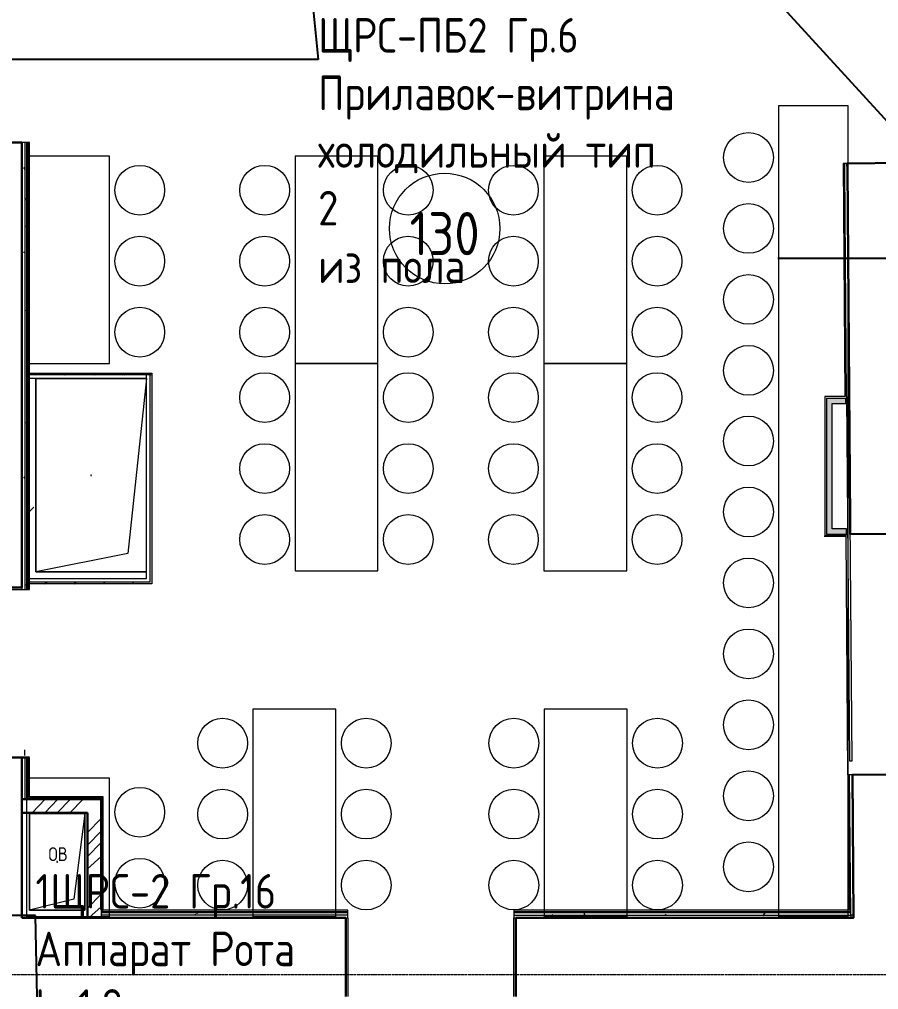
# Model space of a CAD drawing. Header units: millimetres. Extents: x -32 to 417638015, y -35 to 175284279.
# Drawn here: x 416313718 to 416319935, y 175251834 to 175258853 of the extents above; entities that cross this region are included whole.
import ezdxf
from ezdxf import colors
from ezdxf.entities.mleader import LeaderData, LeaderLine
from ezdxf.enums import TextEntityAlignment as Align
from ezdxf.math import Vec2, Vec3

# ---------------------------------------------------------------- set-up
doc = ezdxf.new("R2010")
doc.units = ezdxf.units.MM
doc.linetypes.add('ADSK_Линия сетки', pattern=[25, 20, -2.5, 0, -2.5])
doc.layers.add('_ЭМ_Надписи', color=7, linetype='Continuous')
doc.layers.add('ЭОМ_Лотки рабочие', color=5, linetype='Continuous')
for name, color, linetype, lineweight in [('_ЭМ_ТХ_пищеблок', 7, 'Continuous', 30), ('Аннотация', 7, 'Continuous', 18), ('Атрибут', 7, 'Continuous', 5), ('Обобщенные модели', 7, 'Continuous', 18), ('Оборудование', 7, 'Continuous', 18), ('Оси', 253, 'Continuous', 9), ('Перекрытие', 7, 'Continuous', 18), ('Стены внутренние', 7, 'Continuous', 18), ('Стены наружные', 7, 'Continuous', 18), ('Стены несущие', 7, 'Continuous', 30), ('Стены отделка', 7, 'Continuous', 30), ('Стены штриховка', 7, 'Continuous', 9), ('ШТРИХОВКА', 252, 'Continuous', 15)]:
    doc.layers.add(name, color=color, linetype=linetype, lineweight=lineweight)
doc.layers.add('Линии', color=7, linetype='Continuous', lineweight=9, true_color=0x00a600)
doc.styles.add('GOST Common', font='GOST_Common.ttf', dxfattribs={"width": 0.9, "height": 349.9999999999996})
doc.styles.add('GOST Common_5', font='GOST_Common.ttf', dxfattribs={"width": 0.9, "height": 200})
doc.styles.add('ISOCPEUR', font='isocpeur.ttf', dxfattribs={"width": 0.85, "height": 274.9999999999997})
doc.styles.add('ЭОМ', font='isocpeur.ttf', dxfattribs={"width": 0.85, "height": 250})
pattern_1 = [(0, (557.2005734382547, 188.9018102923583), (406.4, 101.6), [33.528, -271.272, 33.528, -271.272, -1625.6]), (0, (557.2005734382547, 188.9018102923583), (406.4, 101.6), [-609.6, 33.528, -576.072, 33.528, -271.272, -711.2]), (0, (557.2005734382547, 188.9018102923583), (406.4, 101.6), [-1524, 33.528, -169.672, 33.528, -474.472]), (120, (709.6005734382488, 239.7018102923575), (-291.1881810244989, 301.1527240979959), [33.52799999999996, -271.2719999999997, 33.52799999999996, -271.2719999999997, -1625.599999999999]), (120, (709.6005734382488, 239.7018102923575), (-291.1881810244989, 301.1527240979959), [-609.5999999999995, 33.52799999999996, -576.0719999999994, 33.52799999999996, -271.2719999999997, -711.1999999999995]), (120, (709.6005734382488, 239.7018102923575), (-291.1881810244989, 301.1527240979959), [-1523.999999999999, 33.52799999999996, -169.6719999999999, 33.52799999999996, -474.4719999999997]), (240, (760.4005734382372, 442.9018102923583), (-115.2118189755009, -402.7527240979958), [33.528, -271.272, 33.528, -271.272, -1625.6]), (240, (760.4005734382372, 442.9018102923583), (-115.2118189755009, -402.7527240979958), [-609.6, 33.528, -576.072, 33.528, -271.272, -711.2]), (240, (760.4005734382372, 442.9018102923583), (-115.2118189755009, -402.7527240979958), [-1524, 33.528, -169.672, 33.528, -474.472])]

# ---------------------------------------------------------------- blocks, each defined once
blk = doc.blocks.new('_ЭМ_ТХ_Пищеблок')
at = {"layer": 'Стены внутренние', "lineweight": 9}
h = blk.add_hatch(dxfattribs=at)
h.set_pattern_fill('FP_1', color=8, style=0, pattern_type=2)
h.set_pattern_definition([(45, (6535.434646961512, 554.2822822874004), (-106.0660171779821, 106.0660171779821), [])])
h.paths.add_polyline_path([(56408.30556380207, 26736.37236919308), (56421.30556380202, 26736.37236919308), (56421.30556380202, 26749.37236919308), (55536.31944596171, 26749.37236919308), (55536.31944596171, 26736.37236919308), (56381.30556380205, 26736.37236919308)])
h = blk.add_hatch(dxfattribs=at)
h.set_pattern_fill('FP_1', color=8, style=0, pattern_type=2)
h.set_pattern_definition([(45, (6535.434646961512, 2155.61353748347), (-106.0660171779821, 106.0660171779821), [])])
h.paths.add_polyline_path([(56381.30556380205, 25224.37236919304), (56408.30556380207, 25224.37236919304), (56408.30556380207, 25237.37236919305), (55536.31944596171, 25237.37236919305), (55536.31944596171, 25224.37236919304), (55581.30556380202, 25224.37236919304)])
at = {"layer": 'Обобщенные модели', "color": 8}
for p, q in [((55581.30556380199, 25310.70362438912), (55581.30556380199, 26709.37236919305)), ((55581.30556380199, 26709.37236919305), (56381.30556380199, 26709.37236919305)), ((56381.30556380199, 26709.37236919305), (55581.30556380199, 26709.37236919305)), ((55581.30556380199, 26709.37236919305), (55581.30556380199, 25310.70362438912)), ((56381.30556380199, 26709.37236919305), (56247.97223046866, 25444.03695772246)), ((56247.97223046866, 25444.03695772246), (55581.30556380199, 25310.70362438912)), ((56381.30556380199, 25310.70362438912), (55581.30556380199, 25310.70362438912)), ((55581.30556380199, 25310.70362438912), (56381.30556380199, 25310.70362438912))]:
    blk.add_line(p, q, dxfattribs=at)
for radius, start, end in [(2.500000000000002, 0, 180), (2.499999999999998, 119.9999999999582, 180), (2.500000000000002, 180, 0), (2.499999999999999, 240.0000000000418, 345.0000000000325), (2.500000000000002, 14.99999999996748, 90)]:
    blk.add_arc((55981.30556380199, 26010.03799679108), radius, start, end, dxfattribs=at)
at = {"layer": 'Оборудование', "color": 8}
for p, q in [((60958.41707082125, 22818.70776008892), (60958.41707082125, 28685.24190038045)), ((60958.41707082125, 28685.24190038045), (61458.41707082125, 28685.24190038045)), ((61458.41707082125, 28685.24190038045), (61458.41707082125, 22818.70776008855)), ((55513.97952593418, 28318.00883170996), (55513.97952593418, 26818.00883170996)), ((56113.97952593418, 28318.00883170996), (55513.97952593418, 28318.00883170996)), ((56113.97952593418, 26818.00883170996), (56113.97952593418, 28318.00883170996)), ((55513.97952593418, 26818.00883170996), (56113.97952593418, 26818.00883170996)), ((61458.41707082125, 22818.70776008892), (60958.41707082125, 22818.70776008892))]:
    blk.add_line(p, q, dxfattribs=at)
for points in [[(57457.27566832531, 28318.00883170996), (57457.27566832531, 26818.00883170996), (58057.27566832531, 26818.00883170996), (58057.27566832531, 28318.00883170996), (57457.27566832531, 28318.00883170996)], [(59257.47994934677, 28318.00883170996), (59257.47994934677, 26818.00883170996), (59857.47994934677, 26818.00883170996), (59857.47994934677, 28318.00883170996), (59257.47994934677, 28318.00883170996)], [(57457.27566832531, 26818.00883170996), (57457.27566832531, 25318.00883170996), (58057.27566832531, 25318.00883170996), (58057.27566832531, 26818.00883170996), (57457.27566832531, 26818.00883170996)], [(59257.47994934677, 26818.00883170996), (59257.47994934677, 25318.00883170996), (59857.47994934677, 25318.00883170996), (59857.47994934677, 26818.00883170996), (59257.47994934677, 26818.00883170996)], [(57153.0947269341, 24318.30772458756), (57153.0947269341, 22818.30772458756), (57753.0947269341, 22818.30772458756), (57753.0947269341, 24318.30772458756), (57153.0947269341, 24318.30772458756)], [(59260.55416294278, 24318.30772458756), (59260.55416294278, 22818.30772458756), (59860.55416294278, 22818.30772458756), (59860.55416294278, 24318.30772458756), (59260.55416294278, 24318.30772458756)], [(55513.97952593415, 23818.30772458759), (55513.97952593415, 22818.30772458759), (56113.97952593415, 22818.30772458759), (56113.97952593415, 23818.30772458759), (55513.97952593415, 23818.30772458759)]]:
    blk.add_lwpolyline(points, dxfattribs=at)
for centre in [(60738.75861657946, 28309.30518928442), (56333.63335427659, 28072.23153193384), (57237.62183998289, 28072.23153193384), (58276.92949666773, 28072.23153193384), (59037.82612100436, 28072.23153193384), (60077.13377768919, 28072.23153193384), (60738.75861657946, 27795.93378478756), (56333.63335427659, 27558.86012743697), (57237.62183998289, 27558.86012743697), (58276.92949666773, 27558.86012743697), (59037.82612100436, 27558.86012743697), (60077.13377768919, 27558.86012743697), (60738.75861657946, 27282.56238029069), (56333.63335427659, 27045.48872294011), (57237.62183998289, 27045.48872294011), (58276.92949666773, 27045.48872294011), (59037.82612100436, 27045.48872294011), (60077.13377768919, 27045.48872294011), (60738.75861657946, 26769.19097579383), (57237.62183998289, 26572.23153193384), (58276.92949666773, 26572.23153193384), (59037.82612100436, 26572.23153193384), (60077.13377768919, 26572.23153193384), (60738.75861657946, 26258.16415789114), (57237.62183998289, 26058.86012743697), (58276.92949666773, 26058.86012743697), (59037.82612100436, 26058.86012743697), (60077.13377768919, 26058.86012743697), (60738.75861657946, 25744.79275339427), (57237.62183998289, 25545.48872294011), (58276.92949666773, 25545.48872294011), (59037.82612100436, 25545.48872294011), (60077.13377768919, 25545.48872294011), (60738.75861657946, 25231.42134889741), (60738.75861657946, 24718.04994440054), (60738.75861657946, 24204.67853990367), (56933.44089859168, 24072.53042481144), (57972.74855527651, 24072.53042481144), (59040.90033460036, 24072.53042481144), (60080.20799128519, 24072.53042481144), (60738.75861657946, 23691.30713540681), (56333.63335427656, 23572.53042481147), (56933.44089859168, 23559.15902031458), (57972.74855527651, 23559.15902031458), (59040.90033460036, 23559.15902031458), (60080.20799128519, 23559.15902031458), (60738.75861657946, 23177.93573090994), (56333.63335427656, 23059.1590203146), (56933.44089859168, 23045.78761581771), (57972.74855527651, 23045.78761581771), (59040.90033460036, 23045.78761581771), (60080.20799128519, 23045.78761581771)]:
    blk.add_circle(centre, 180, dxfattribs=at)
at = {"layer": 'Стены отделка', "color": 8, "lineweight": 9}
for p, q in [((55536.31944596168, 26749.37236919304), (56421.30556380202, 26749.37236919305)), ((56381.30556380202, 25264.37236919304), (56381.30556380202, 26749.37236919302)), ((56421.30556380202, 26749.37236919305), (56421.30556380202, 25224.37236919304)), ((56381.30556380202, 26709.37236919305), (55536.31944596168, 26709.37236919304)), ((55536.31944596165, 25264.37236919304), (56381.30556380202, 25264.37236919304)), ((56421.30556380202, 25224.37236919304), (55536.31944596165, 25224.37236919304))]:
    blk.add_line(p, q, dxfattribs=at)
at = {"layer": 'Стены штриховка', "color": 8}
for p, q in [((56408.30556380205, 25237.37236919304), (56408.30556380205, 26749.37236919304)), ((56408.30556380205, 26736.37236919305), (55536.31944596168, 26736.37236919305)), ((56408.30556380205, 25237.37236919304), (55536.31944596174, 25237.37236919311))]:
    blk.add_line(p, q, dxfattribs=at)
at = {"layer": 'Атрибут', "color": 8, "style": 'ISOCPEUR', "width": 0.85}
blk.add_attdef('№_ПОЗИЦИИ', text='', height=150, rotation=90, dxfattribs=at).set_placement((58331.67525722168, 39155.16258932042), align=Align.MIDDLE_CENTER)
blk = doc.blocks.new('ТХ пищеблок....')
at = {"layer": 'Стены внутренние', "lineweight": 9}
h = blk.add_hatch(dxfattribs=at)
h.set_pattern_fill('FP_1', color=8, style=0, pattern_type=2)
h.set_pattern_definition([(45, (-46129.85700179538, -14777.86037611868), (-106.0660171779821, 106.0660171779821), [])])
h.paths.add_polyline_path([(3743.013915045187, 11404.22971078701), (3756.013915045129, 11404.22971078701), (3756.013915045129, 11417.22971078701), (2871.027797204792, 11417.22971078701), (2871.027797204792, 11404.22971078701), (3716.013915045187, 11404.22971078701)])
h = blk.add_hatch(dxfattribs=at)
h.set_pattern_fill('FP_1', color=8, style=0, pattern_type=2)
h.set_pattern_definition([(45, (-46129.85700179538, -13176.52912092255), (-106.0660171779821, 106.0660171779821), [])])
h.paths.add_polyline_path([(3716.013915045187, 9892.229710786953), (3743.013915045187, 9892.229710786953), (3743.013915045187, 9905.22971078701), (2871.027797204792, 9905.22971078701), (2871.027797204792, 9892.229710786953), (2916.013915045129, 9892.229710786953)])
at = {"layer": 'Обобщенные модели', "color": 8}
for p, q in [((2916.01391504507, 9978.56096598308), (2916.01391504507, 11377.22971078701)), ((2916.01391504507, 11377.22971078701), (3716.01391504507, 11377.22971078701)), ((3716.01391504507, 11377.22971078701), (2916.01391504507, 11377.22971078701)), ((2916.01391504507, 11377.22971078701), (2916.01391504507, 9978.56096598308)), ((3716.01391504507, 11377.22971078701), (3582.680581711757, 10111.89429931639)), ((3582.680581711757, 10111.89429931639), (2916.01391504507, 9978.56096598308)), ((3716.01391504507, 9978.56096598308), (2916.01391504507, 9978.56096598308)), ((2916.01391504507, 9978.56096598308), (3716.01391504507, 9978.56096598308))]:
    blk.add_line(p, q, dxfattribs=at)
for radius, start, end in [(2.500000000000002, 0, 180), (2.499999999999998, 120.0000000000624, 180), (2.500000000000002, 180, 0), (2.499999999999999, 239.9999999999376, 345.0000000005286), (2.500000000000002, 14.99999999947136, 90)]:
    blk.add_arc((3316.01391504507, 10677.89533838502), radius, start, end, dxfattribs=at)
at = {"layer": 'Оборудование', "color": 8}
for p, q in [((8293.125422064331, 7486.565101682849), (8293.125422064331, 13353.09924197441)), ((8293.125422064331, 13353.09924197441), (8793.125422064331, 13353.09924197441)), ((8793.125422064331, 13353.09924197441), (8793.125422064331, 7486.5651016825)), ((2848.687877177261, 12985.86617330392), (2848.687877177261, 11485.86617330392)), ((3448.687877177261, 12985.86617330392), (2848.687877177261, 12985.86617330392)), ((3448.687877177261, 11485.86617330392), (3448.687877177261, 12985.86617330392)), ((2848.687877177261, 11485.86617330392), (3448.687877177261, 11485.86617330392)), ((8793.125422064331, 7486.565101682849), (8293.125422064331, 7486.565101682849))]:
    blk.add_line(p, q, dxfattribs=at)
for points in [[(4791.984019568423, 12985.86617330392), (4791.984019568423, 11485.86617330392), (5391.984019568423, 11485.86617330392), (5391.984019568423, 12985.86617330392), (4791.984019568423, 12985.86617330392)], [(6592.188300589914, 12985.86617330392), (6592.188300589914, 11485.86617330392), (7192.188300589914, 11485.86617330392), (7192.188300589914, 12985.86617330392), (6592.188300589914, 12985.86617330392)], [(4791.984019568423, 11485.86617330392), (4791.984019568423, 9985.866173303919), (5391.984019568423, 9985.866173303919), (5391.984019568423, 11485.86617330392), (4791.984019568423, 11485.86617330392)], [(6592.188300589914, 11485.86617330392), (6592.188300589914, 9985.866173303919), (7192.188300589914, 9985.866173303919), (7192.188300589914, 11485.86617330392), (6592.188300589914, 11485.86617330392)], [(4487.80307817721, 8986.165066181507), (4487.80307817721, 7486.165066181507), (5087.80307817721, 7486.165066181507), (5087.80307817721, 8986.165066181507), (4487.80307817721, 8986.165066181507)], [(6595.262514185859, 8986.165066181507), (6595.262514185859, 7486.165066181507), (7195.262514185859, 7486.165066181507), (7195.262514185859, 8986.165066181507), (6595.262514185859, 8986.165066181507)], [(2848.687877177261, 8486.165066181566), (2848.687877177261, 7486.165066181566), (3448.687877177261, 7486.165066181566), (3448.687877177261, 8486.165066181566), (2848.687877177261, 8486.165066181566)]]:
    blk.add_lwpolyline(points, dxfattribs=at)
for centre in [(8073.466967822576, 12977.16253087838), (3668.341705519706, 12740.08887352777), (4572.330191225978, 12740.08887352777), (5611.637847910868, 12740.08887352777), (6372.534472247469, 12740.08887352777), (7411.842128932301, 12740.08887352777), (8073.466967822576, 12463.79112638149), (3668.341705519706, 12226.71746903093), (4572.330191225978, 12226.71746903093), (5611.637847910868, 12226.71746903093), (6372.534472247469, 12226.71746903093), (7411.842128932301, 12226.71746903093), (8073.466967822576, 11950.41972188465), (3668.341705519706, 11713.34606453404), (4572.330191225978, 11713.34606453404), (5611.637847910868, 11713.34606453404), (6372.534472247469, 11713.34606453404), (7411.842128932301, 11713.34606453404), (8073.466967822576, 11437.04831738776), (4572.330191225978, 11240.08887352777), (5611.637847910868, 11240.08887352777), (6372.534472247469, 11240.08887352777), (7411.842128932301, 11240.08887352777), (8073.466967822576, 10926.02149948507), (4572.330191225978, 10726.71746903093), (5611.637847910868, 10726.71746903093), (6372.534472247469, 10726.71746903093), (7411.842128932301, 10726.71746903093), (8073.466967822576, 10412.65009498823), (4572.330191225978, 10213.34606453404), (5611.637847910868, 10213.34606453404), (6372.534472247469, 10213.34606453404), (7411.842128932301, 10213.34606453404), (8073.466967822576, 9899.278690491337), (8073.466967822576, 9385.9072859945), (8073.466967822576, 8872.535881497606), (4268.149249834823, 8740.387766405358), (5307.456906519597, 8740.387766405358), (6375.608685843472, 8740.387766405358), (7414.916342528304, 8740.387766405358), (8073.466967822576, 8359.16447700077), (3668.341705519706, 8240.387766405416), (4268.149249834823, 8227.016361908522), (5307.456906519597, 8227.016361908522), (6375.608685843472, 8227.016361908522), (7414.916342528304, 8227.016361908522), (8073.466967822576, 7845.793072503875), (3668.341705519706, 7727.016361908522), (4268.149249834823, 7713.644957411685), (5307.456906519597, 7713.644957411685), (6375.608685843472, 7713.644957411685), (7414.916342528304, 7713.644957411685)]:
    blk.add_circle(centre, 180, dxfattribs=at)
at = {"layer": 'Стены отделка', "color": 8, "lineweight": 9}
for p, q in [((2871.027797204792, 11417.22971078695), (3756.013915045129, 11417.22971078701)), ((3716.013915045129, 11377.22971078701), (2871.027797204792, 11377.22971078695)), ((3716.013915045129, 9932.229710786953), (3716.013915045129, 11417.22971078695)), ((3756.013915045129, 11417.22971078701), (3756.013915045129, 9892.229710786953)), ((2871.027797204792, 9932.229710786953), (3716.013915045129, 9932.229710786953)), ((3756.013915045129, 9892.229710786953), (2871.027797204792, 9892.229710786953))]:
    blk.add_line(p, q, dxfattribs=at)
at = {"layer": 'Стены штриховка', "color": 8}
for p, q in [((3743.013915045187, 11404.22971078701), (2871.027797204792, 11404.22971078701)), ((3743.013915045187, 9905.229710786953), (3743.013915045187, 11417.22971078695)), ((3743.013915045187, 9905.229710786953), (2871.02779720485, 9905.229710787069))]:
    blk.add_line(p, q, dxfattribs=at)
blk = doc.blocks.new('1 этаж')
at = {"layer": 'Стены внутренние', "lineweight": 9}
h = blk.add_hatch(dxfattribs=at)
h.set_pattern_fill('FP_12', color=8, style=0, pattern_type=2)
h.set_pattern_definition(pattern_1)
h.paths.add_polyline_path([(49573.08537243842, 23217.02037497775), (49573.08537243842, 26451.22015265742), (49558.08537243842, 26451.22015265742), (49558.08537243845, 23217.02037497775)])
h.paths.add_polyline_path([(49573.08537243842, 27501.22015265745), (49573.08537243842, 30093.90181029226), (49558.08537243845, 30093.90181029226), (49558.08537243845, 27501.22015265745)])
h.paths.add_polyline_path([(49573.08537243848, 31143.90181029221), (49573.08537243848, 31600.18170692474), (49558.08537243845, 31600.18170692474), (49558.08537243842, 31143.90181029221)])
at = {"layer": 'Стены внутренние'}
for points in [[(55359.95701439097, 23616.49194938923), (55399.95701439097, 23616.49194938923), (55399.95701439097, 24602.87311025799), (55359.95701439097, 24602.87311025799), (55359.95701439097, 23813.1067071475)], [(55495.21551812516, 24562.87311025799), (55500.67948353669, 24562.87311025799), (55500.67948353669, 24602.87311025799), (55399.95701439097, 24602.87311025799), (55399.95701439097, 24562.87311025799), (55495.11122469298, 24562.87311025799)], [(55399.95701439097, 23616.49194938923), (55504.89333928342, 23616.49194938926), (55504.89333928342, 23656.49194938929), (55399.95701439097, 23656.49194938928), (55399.95701439097, 23650.22583772645)]]:
    blk.add_hatch(color=8, dxfattribs=at).paths.add_polyline_path(points)
at = {"layer": 'Стены внутренние', "lineweight": 9}
h = blk.add_hatch(dxfattribs=at)
h.set_pattern_fill('FP_12', color=8, style=0, pattern_type=2)
h.set_pattern_definition(pattern_1)
h.paths.add_polyline_path([(49573.08537243848, 21701.95292220502), (49573.08537243848, 22017.02037497772), (49558.08537243842, 22016.40683749465), (49558.08537243842, 21701.95292220502)])
h = blk.add_hatch(dxfattribs=at)
h.set_pattern_fill('FP_12', color=8, style=0, pattern_type=2)
h.set_pattern_definition(pattern_1)
h.paths.add_polyline_path([(55535.33464635751, 20862.95953487952), (55535.45516210058, 20863.05844939997), (55535.33464635751, 20877.95953487947), (53097.2005734384, 20877.95953487953), (53097.2005734384, 20862.95953487952), (55527.25518115234, 20862.95953487952)])
h.paths.add_polyline_path([(50821.60339261006, 20862.95953487953), (51897.20057343837, 20863.02539193769), (51897.20057343837, 20877.95953487953), (50111.69638450982, 20877.95953487953), (50111.69638450927, 20862.95953487953), (50471.80113949109, 20862.95953487953)])
at = {"layer": 'Стены штриховка'}
h = blk.add_hatch(dxfattribs=at)
h.set_pattern_fill('ANSI34', color=8, scale=20)
h.set_pattern_definition([(45, (-31496.66335460375, 188.9018102923583), (-269.4076836320746, 269.4076836320746), []), (45, (-31406.86075460375, 188.9018102923583), (-269.4076836320746, 269.4076836320746), []), (45, (-31317.05815460374, 188.9018102923583), (-269.4076836320746, 269.4076836320746), []), (45, (-31227.25535460375, 188.9018102923583), (-269.4076836320746, 269.4076836320746), [])])
h.paths.add_polyline_path([(50111.69638450976, 21701.952922205), (49538.08537243839, 21701.95292220499), (49538.08537243839, 21601.95292220495), (50011.69638450979, 21601.95292220495), (50011.69638450979, 20842.95953487953), (50033.09624387091, 20842.95953487953), (50111.69638450976, 20921.55967551839)])
at = {"layer": 'Линии', "color": 8}
blk.add_circle((52596.88005321426, 25829.22044889722), 400, dxfattribs=at)
at = {"layer": 'Обобщенные модели', "color": 8}
for p, q in [((49593.08537243839, 20897.82651402603), (49593.08537243839, 21597.82651402604)), ((49593.08537243839, 21597.82651402604), (49993.08537243839, 21597.82651402604)), ((49993.08537243839, 21597.82651402604), (49593.08537243839, 21597.82651402604)), ((49593.08537243839, 21597.82651402604), (49593.08537243839, 20897.82651402603)), ((49993.08537243839, 21597.82651402604), (49913.0853724384, 20977.82651402603)), ((49993.08537243839, 21597.82651402604), (49993.08537243839, 20897.82651402603)), ((49993.08537243839, 20897.82651402603), (49993.08537243839, 21597.82651402604)), ((49913.0853724384, 20977.82651402603), (49593.08537243839, 20897.82651402603)), ((49993.08537243839, 20897.82651402603), (49593.08537243839, 20897.82651402603)), ((49593.08537243839, 20897.82651402603), (49993.08537243839, 20897.82651402603))]:
    blk.add_line(p, q, dxfattribs=at)
for radius, start, end in [(2.500000000000002, 0, 180), (2.499999999999998, 119.9999999999582, 180), (2.500000000000002, 180, 0), (2.499999999999999, 240.0000000000418, 345.0000000000325), (2.500000000000002, 14.99999999996748, 90)]:
    blk.add_arc((49793.08537243839, 21247.82651402603), radius, start, end, dxfattribs=at)
at = {"layer": 'Оси', "color": 8, "linetype": 'ADSK_Линия сетки'}
blk.add_line((-9557.527964694376, 20433.90181029196), (56672.20057343823, 20433.90181029174), dxfattribs=at)
at = {"layer": 'Перекрытие', "color": 8}
for p, q in [((49623.27300206717, 23813.10670714749), (49593.08537243836, 23782.91907751868)), ((55347.95701439091, 23598.22583772643), (55347.95701439091, 23606.49194938923)), ((49538.08537243839, 23216.40683749463), (49008.08537243828, 23216.40683749463)), ((49558.08537243839, 22017.02037497772), (49558.08537243839, 22057.93387048287)), ((51897.20057343834, 20842.95953487953), (51897.20057343834, 20272.95953487981)), ((53097.20057343834, 20272.9595348798), (53097.20057343834, 20842.95953487953)), ((53097.20057343834, 20512.95131475153), (53097.20057343834, 20842.68384323031))]:
    blk.add_line(p, q, dxfattribs=at)
at = {"layer": 'Стены наружные', "color": 8}
for p, q in [((55515.25557359989, 21876.84235805681), (55501.28283486629, 23604.4919493892)), ((55513.18617473825, 23616.49194938923), (55504.89333928336, 23616.49194938923))]:
    blk.add_line(p, q, dxfattribs=at)
at = {"layer": 'Стены несущие', "color": 8}
for p, q in [((49538.08537243839, 26451.22015265739), (49028.08537243842, 26451.22015265739)), ((49538.08537243839, 26451.22015265739), (49538.08537243839, 23231.40683749466)), ((55950.74977379441, 26303.5324768347), (55510.76416354047, 26299.97399830439)), ((55510.76416354047, 26299.97399830439), (55511.09345384216, 26259.25912729493)), ((55511.09345384216, 26259.25912729493), (55511.81283217287, 26259.26494542234)), ((55511.81283217287, 26259.26494542234), (55532.36424711687, 23718.19949602497)), ((55532.3642471167, 23718.19949602497), (55511.81283217261, 26259.26494542234)), ((55532.36424711687, 23718.19949602497), (55531.64486878627, 23718.19367789756)), ((55531.64486878627, 23718.19367789756), (55532.46298364538, 23617.03843346319)), ((55532.46298364538, 23617.03843346319), (55862.45219133684, 23619.7072923609)), ((49028.08537243842, 23231.40683749466), (49538.08537243839, 23231.40683749466)), ((49593.08537243836, 22001.40683749462), (48956.26458547811, 22001.40683749463)), ((49538.08537243839, 20842.95953487953), (49538.08537243839, 22001.40683749463)), ((55876.52435643392, 21879.76419726569), (55547.25452707266, 21877.10115649538)), ((55547.25452707266, 21877.10115649538), (55547.25452707292, 21877.10115649538)), ((55555.61281100672, 20843.64693554864), (55547.25452707292, 21877.10115649538)), ((50111.69638450976, 21701.952922205), (49538.08537243839, 21701.95292220499)), ((50111.69638450976, 20901.95292220497), (50111.69638450976, 21701.95292220499)), ((49538.08537243839, 21601.95292220495), (50011.69638450979, 21601.95292220495)), ((50011.69638450979, 21601.95292220495), (50011.69638450979, 20842.95953487953)), ((51882.20057343834, 20842.95953487953), (49538.08537243839, 20842.95953487953)), ((51882.20057343834, 20272.95953487949), (51882.20057343834, 20842.95953487953)), ((55554.89894512208, 20842.95953487946), (53112.20057343834, 20842.95953487946)), ((53112.20057343834, 20842.95953487946), (53112.20057343834, 20272.95953487949)), ((55555.61281100672, 20843.64693554864), (55554.89343267624, 20843.64111742123)), ((55554.89343267624, 20843.64111742123), (55554.89894512208, 20842.95953487946))]:
    blk.add_line(p, q, dxfattribs=at)
at = {"layer": 'Стены отделка', "color": 8, "lineweight": 9}
for p, q in [((49593.08537243836, 26451.22015265739), (49538.08537243839, 26451.22015265739)), ((49558.08537243839, 26451.22015265739), (49558.08537243839, 26038.90181029219)), ((49593.08537243836, 23217.02037497772), (49593.08537243836, 26451.22015265739)), ((55510.76416354047, 26299.97399830439), (55479.4845883979, 26299.72101799322)), ((55479.4845883979, 26299.72101799322), (55493.11115928285, 24614.87311025796)), ((55491.81348625198, 26259.10319639826), (55491.48419595027, 26299.81806740772)), ((55511.81283217261, 26259.26494542234), (55511.4835418709, 26299.97981643179)), ((55347.95701439094, 24612.87311025799), (55347.95701439094, 23606.49194938923)), ((55493.11115928288, 24614.87311025796), (55349.95701439097, 24614.87311025796)), ((55359.95701439094, 24602.87311025796), (55359.95701439094, 23616.4919493892)), ((55359.95701439094, 24602.87311025796), (55505.20860433177, 24602.87311025796)), ((55500.67948353663, 24562.87311025797), (55500.67948353663, 24602.87311025796)), ((55505.11155174335, 24614.87311025796), (55526.43706629315, 21978.09465190568)), ((55399.95701439091, 23656.49194938926), (55399.95701439091, 24562.87311025797)), ((55399.95701439091, 24562.87311025797), (55500.67948353663, 24562.87311025797)), ((55504.89333928336, 23656.49194938926), (55399.95701439091, 23656.49194938926)), ((55504.89333928336, 23616.4919493892), (55504.89333928336, 23656.49194938926)), ((55546.43641221378, 21978.25640092975), (55532.3642471167, 23718.19949602497)), ((55349.95701439091, 23604.4919493892), (55501.28283486629, 23604.4919493892)), ((55504.89333928336, 23616.4919493892), (55359.95701439094, 23616.4919493892)), ((55501.28283486629, 23604.4919493892), (55501.18578227781, 23616.4919493892)), ((49558.08537243839, 23395.62541025053), (49558.08537243839, 23250.16064200192)), ((49538.08537243839, 23231.40683749466), (49538.08537243839, 23217.02037497772)), ((49593.08537243836, 23250.16064200192), (49558.08537243839, 23250.16064200192)), ((49538.08537243839, 23217.02037497772), (49593.08537243836, 23217.02037497772)), ((49558.08537243839, 21995.6254102505), (49558.08537243842, 21701.952922205)), ((49593.08537243842, 21716.95292220498), (49593.08537243836, 22001.40683749462)), ((55526.43706629315, 21978.09465190568), (55546.43641221378, 21978.25640092975)), ((55547.25452707266, 21877.10115649538), (55515.25557359992, 21876.8423580568)), ((55515.25557359992, 21876.8423580568), (55523.17249958287, 20897.9595348795)), ((50126.69638450979, 21716.95292220498), (49593.08537243836, 21716.95292220498)), ((50126.69638450979, 20897.9595348795), (50126.69638450979, 21716.95292220498)), ((50111.69638450976, 20901.95292220497), (50111.69638450976, 20842.95953487953)), ((51897.20057343834, 20897.9595348795), (50126.69638450979, 20897.9595348795)), ((51897.20057343834, 20842.95953487953), (51897.20057343834, 20897.9595348795)), ((53097.20057343837, 20897.9595348795), (53097.20057343837, 20842.95953487953)), ((55523.17249958287, 20897.9595348795), (53097.20057343837, 20897.9595348795)), ((55557.20057343828, 20862.95953487953), (55535.45596209302, 20862.95953487953)), ((55535.45596209302, 20862.95953487953), (55535.61346508609, 20843.48518652456)), ((55557.20057343828, 20842.95953487946), (55557.20057343828, 20862.95953487953)), ((51882.20057343834, 20842.95953487953), (51897.20057343834, 20842.95953487953)), ((53097.20057343837, 20842.95953487953), (55557.20057343828, 20842.95953487946)), ((55535.61346508609, 20843.48518652456), (55554.89343267624, 20843.64111742123))]:
    blk.add_line(p, q, dxfattribs=at)
at = {"layer": 'Стены штриховка', "color": 8}
for p, q in [((49573.08537243836, 23217.02037497772), (49573.08537243836, 26451.22015265739)), ((49582.08537243839, 23217.02037497772), (49582.08537243839, 26451.22015265739)), ((55481.48452298995, 26299.73719289561), (55495.12740012433, 24612.87311025799)), ((55505.11155174329, 24614.87311025796), (55491.81348625198, 26259.10319639826)), ((49558.08537243839, 26038.90181029219), (49558.08537243839, 23395.62541025053)), ((55349.95701439097, 24614.87311025796), (55347.95701439094, 24614.87311025796)), ((55347.95701439094, 24614.87311025796), (55347.95701439094, 24612.87311025799)), ((55495.12740012433, 24612.87311025799), (55347.95701439094, 24612.87311025799)), ((55349.95701439091, 23604.4919493892), (55349.95701439097, 24614.87311025796)), ((55501.26665943488, 23606.49194938923), (55347.95701439094, 23606.49194938923)), ((55347.95701439094, 23604.4919493892), (55349.95701439091, 23604.4919493892)), ((49558.08537243839, 23250.16064200192), (49558.08537243839, 23217.02037497772)), ((49558.08537243839, 21995.6254102505), (49558.08537243836, 22001.40683749462)), ((49573.08537243836, 21701.952922205), (49573.08537243842, 22001.40683749463)), ((49582.08537243839, 21707.95292220496), (49582.08537243839, 22001.40683749463)), ((55517.25550819197, 21876.8585329592), (55525.17256499297, 20897.9595348795)), ((55535.45596209302, 20862.95953487953), (55527.25518115226, 21876.93940747123)), ((50117.69638450976, 21707.95292220496), (49582.08537243839, 21707.95292220496)), ((50117.69638450979, 20886.95953487952), (50117.69638450976, 21707.95292220496)), ((51897.20057343834, 20877.9595348795), (50111.69638450976, 20877.9595348795)), ((51897.20057343834, 20862.95953487953), (50111.69638450976, 20862.95953487953)), ((50117.69638450976, 20897.9595348795), (50126.69638450979, 20897.9595348795)), ((51897.20057343834, 20886.95953487952), (50117.69638450979, 20886.95953487952)), ((55535.26185691613, 20886.95953487945), (53097.20057343837, 20886.95953487952)), ((55535.33464635746, 20877.95953487944), (53097.20057343837, 20877.9595348795)), ((53097.20057343837, 20862.95953487953), (55535.45596209302, 20862.95953487953)), ((55535.17289204334, 20897.9595348795), (55523.17249958287, 20897.9595348795))]:
    blk.add_line(p, q, dxfattribs=at)
at = {"layer": 'ЭОМ_Лотки рабочие'}
blk.add_blockref('ТХ пищеблок....', (46722.0575752336, 13366.04446869802), dxfattribs=at)
at = {"layer": 'Аннотация', "color": 8, "style": 'GOST Common_5', "width": 0.9}
blk.add_text('ОВ', height=100, dxfattribs=at).set_placement((49729.58484837529, 21253.08477466362))
at = {"layer": 'Аннотация', "color": 8, "lineweight": 9, "insert": (52596.88005321426, 25792.27232863859), "char_height": 312.5000000000001, "width": 520.2111192702771, "attachment_point": 5, "line_spacing_factor": 1.022765581104984, "style": 'GOST Common'}
blk.add_mtext('130', dxfattribs=at)

msp = doc.modelspace()

# ---------------------------------------------------------------- block references
at = {"layer": '_ЭМ_ТХ_пищеблок', "lineweight": 50}
msp.add_blockref('_ЭМ_ТХ_Пищеблок', (416258254.8670169, 175229544.5649611), dxfattribs=at)
at = {"layer": 'ШТРИХОВКА'}
msp.add_blockref('1 этаж', (416264198.1010904, 175231510.6631508), dxfattribs=at)

# ---------------------------------------------------------------- leaders
at = {"layer": '_ЭМ_Надписи', "color": 7, "ltscale": 5}
ml = msp.add_multileader_mtext('Standard', dxfattribs=at)
ml.set_content('{\\C0;ЩРС-П\\fGOST Common|b0|i0|c204|p34;\\W0.9;\\C256;Б1\\fISOCPEUR|b0|i0|c204|p34;\\W0.85; Гр.Х\\P\\fGOST Common|b0|i0|c204|p34;\\W0.9;Прилавок нейтральный тип 3  }', color=1, style='ЭОМ')
ml.set_leader_properties()
ml.build(insert=Vec2(0, 0))
ml.multileader.update_dxf_attribs({"text_left_attachment_type": 6, "text_right_attachment_type": 6, "dogleg_length": 0, "arrow_head_size": 200})
ctx = ml.context
ctx.base_point, ctx.char_height, ctx.arrow_head_size, ctx.landing_gap_size, ctx.plane_origin = Vec3(416322721.7670474, 175258637.8590216), 250, 200, 0, Vec3(416296768.6653113, 175280745.517128)
ctx.left_attachment, ctx.right_attachment = 6, 6
notes = []
notes.append((ctx, [(0, (1, 1, 0), (416322721.7670474, 175258637.8590216), (1, 0), 0, [(0, [(416318358.8900989, 175262010.9507605)], 0, [])])]))
ctx.mtext.insert, ctx.mtext.width, ctx.mtext.defined_height, ctx.mtext.flow_direction = Vec3(416322721.7670474, 175258962.8590216), 2631.594679525163, 614.6704997353966, 5
ml = msp.add_multileader_mtext('Standard', dxfattribs=at)
ml.set_content('{\\C0;ЩРС-П\\fGOST Common|b0|i0|c204|p34;\\W0.9;\\C256;Б2\\fISOCPEUR|b0|i0|c204|p34;\\W0.85; Гр.6\\P\\fGOST Common|b0|i0|c204|p34;\\W0.9;Прилавок-витрина холодильный тип 2\\P\\fISOCPEUR|b0|i0|c204|p34;\\W0.85;из пола\\fGOST Common|b0|i0|c204|p34;\\W0.9; }', color=1, style='ЭОМ')
ml.set_leader_properties()
ml.build(insert=Vec2(0, 0))
ml.multileader.update_dxf_attribs({"text_left_attachment_type": 6, "text_right_attachment_type": 6, "dogleg_length": 0, "arrow_head_size": 200})
ctx = ml.context
ctx.base_point, ctx.char_height, ctx.arrow_head_size, ctx.landing_gap_size, ctx.plane_origin = Vec3(416315879.2798693, 175258562.5613985, -64.26463315267222), 250, 200, 0, Vec3(416289954.3666105, 175278165.9871332, -64.26463315267222)
ctx.left_attachment, ctx.right_attachment = 6, 6
notes.append((ctx, [(0, (1, 1, 0), (416315879.2798693, 175258562.5613985, -64.26463315267222), (1, 0), 0, [(0, [(416315564.9849553, 175261733.5535462, -64.26463315267222)], 0, [])])]))
ctx.mtext.insert, ctx.mtext.width, ctx.mtext.defined_height, ctx.mtext.flow_direction = Vec3(416315879.2798693, 175258862.5613985, -64.26463315267222), 2631.594679525163, 614.6704997353966, 5
ml = msp.add_multileader_mtext('Standard', dxfattribs=at)
ml.set_content('{\\C0;ЩРС-П\\fGOST Common|b0|i0|c204|p34;\\W0.9;\\C256;Б1\\fISOCPEUR|b0|i0|c204|p34;\\W0.85; Гр.Х\\P\\fGOST Common|b0|i0|c204|p34;\\W0.9;Мармит для первых блюд тип 2 \\P\\fISOCPEUR|b0|i0|c204|p34;\\W0.85;из пола}', color=1, style='ЭОМ')
ml.set_leader_properties()
ml.build(insert=Vec2(0, 0))
ml.multileader.update_dxf_attribs({"text_left_attachment_type": 6, "text_right_attachment_type": 6, "dogleg_length": 0, "arrow_head_size": 200})
ctx = ml.context
ctx.base_point, ctx.char_height, ctx.arrow_head_size, ctx.landing_gap_size, ctx.plane_origin = Vec3(416322840.5838961, 175255004.8546227, -64.26463315267222), 250, 200, 0, Vec3(416292896.3052929, 175276074.1141569, -64.26463315267222)
ctx.left_attachment, ctx.right_attachment = 6, 6
notes.append((ctx, [(0, (1, 1, 0), (416322840.5838961, 175255004.8546227, -64.26463315267222), (1, 0), 0, [(0, [(416316685.6495637, 175261734.2180546, -64.26463315267222)], 0, [])])]))
ctx.mtext.insert, ctx.mtext.width, ctx.mtext.defined_height, ctx.mtext.flow_direction = Vec3(416322840.5838961, 175255304.8546227, -64.26463315267222), 2631.594679525163, 614.6704997353966, 5
ml = msp.add_multileader_mtext('Standard', dxfattribs=at)
ml.set_content('{\\C256;ЩРС-ПБ1 Гр.Х\\PМармит для вторых блюд тип 2\\fGOST Common|b0|i0|c204|p34;\\H0.75x;\\W0.9;\\P\\fISOCPEUR|b0|i0|c204|p34;\\H1.33333x;\\W0.85;из пола}', color=1, style='ЭОМ')
ml.set_leader_properties()
ml.build(insert=Vec2(0, 0))
ml.multileader.update_dxf_attribs({"text_left_attachment_type": 6, "text_right_attachment_type": 6, "dogleg_length": 0, "arrow_head_size": 200})
ctx = ml.context
ctx.base_point, ctx.char_height, ctx.arrow_head_size, ctx.landing_gap_size, ctx.plane_origin = Vec3(416322749.5666634, 175257123.9274801), 250, 200, 0, Vec3(416293440.5827231, 175274105.3895339)
ctx.left_attachment, ctx.right_attachment = 6, 6
notes.append((ctx, [(0, (1, 1, 0), (416322749.5666634, 175257123.9274801), (1, 0), 0, [(0, [(416317821.3009074, 175261704.737746)], 0, [])])]))
ctx.mtext.insert, ctx.mtext.width, ctx.mtext.defined_height, ctx.mtext.flow_direction = Vec3(416322749.5666634, 175257423.9273551), 3507.631080514327, 614.6704997353966, 5
ml = msp.add_multileader_mtext('Standard', dxfattribs=at)
ml.set_content('{\\fGOST Common|b0|i0|c204|p34;\\W0.9;\\C256;1ЩРС-2\\fISOCPEUR|b0|i0|c204|p34;\\W0.85; Гр.16\\P\\fGOST Common|b0|i0|c204|p34;\\W0.9;Аппарат Рота\\P\\pxql;\\fGOST Common|b0|i0|c0|p34;h=\\fGOST Common|b0|i0|c204|p34;1\\fGOST Common|b0|i0|c0|p34;.\\fGOST Common|b0|i0|c204|p34;8м}', color=1, style='ЭОМ')
ml.set_leader_properties()
ml.build(insert=Vec2(0, 0))
ml.multileader.update_dxf_attribs({"text_left_attachment_type": 6, "text_right_attachment_type": 6, "dogleg_length": 0, "arrow_head_size": 200})
ctx = ml.context
ctx.base_point, ctx.char_height, ctx.arrow_head_size, ctx.landing_gap_size, ctx.plane_origin = Vec3(416313833.6349086, 175252370.2436053, -64.26463315267222), 250, 200, 0, Vec3(416289919.5808728, 175259956.1158735, -64.26463315267222)
ctx.left_attachment, ctx.right_attachment = 6, 6
notes.append((ctx, [(0, (1, 1, 0), (416313833.6349086, 175252370.2436053, -64.26463315267222), (1, 0), 0, [(0, [(416313965.5498859, 175246234.9801188, -64.26463315267222)], 0, [])])]))
ctx.mtext.insert, ctx.mtext.width, ctx.mtext.defined_height, ctx.mtext.flow_direction = Vec3(416313833.6349086, 175252670.2436053, -64.26463315267222), 2543.182941424658, 233.1039977426419, 5
for ctx, leaders in notes:
    for number, flags, end, landing, length, lines in leaders:
        leader = LeaderData()
        leader.index, (leader.has_last_leader_line, leader.has_dogleg_vector, leader.attachment_direction) = number, flags
        leader.last_leader_point, leader.dogleg_vector, leader.dogleg_length = Vec3(end), Vec3(landing), length
        for number, points, colour, breaks in lines:
            line = LeaderLine()
            line.index, line.vertices, line.color, line.breaks = number, Vec3.list(points), colors.encode_raw_color(colour), breaks
            leader.lines.append(line)
        ctx.leaders.append(leader)

doc.saveas('drawing.dxf')
